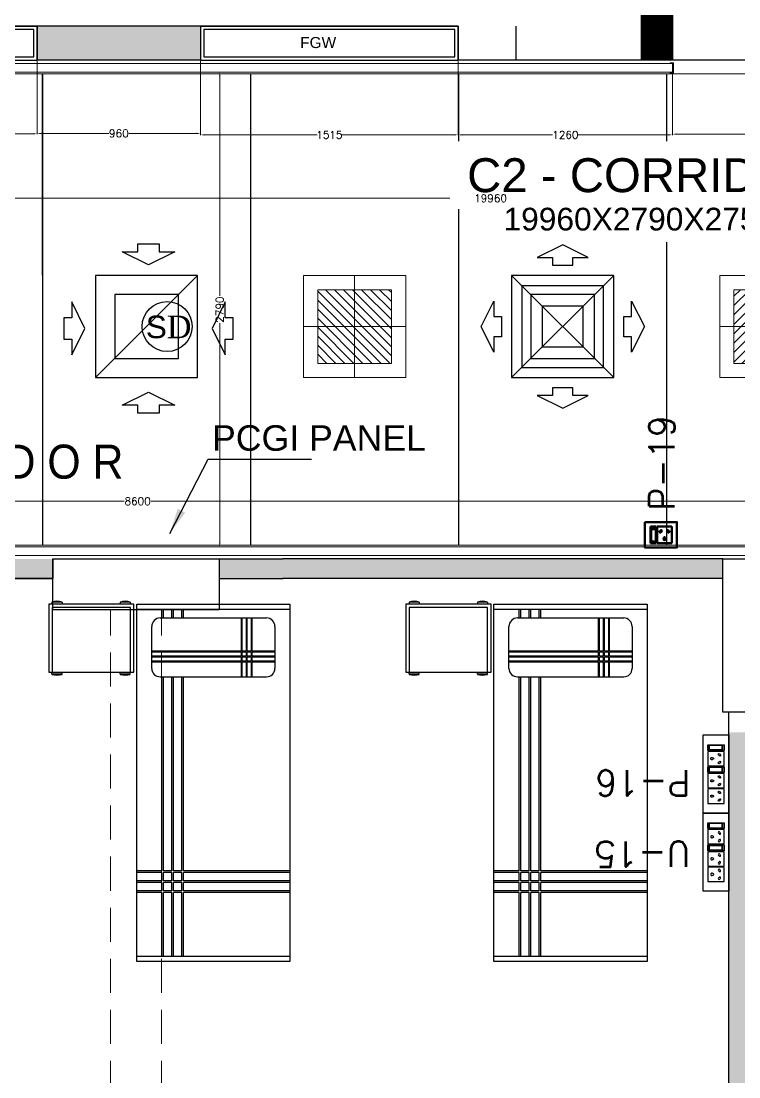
# Model space of a CAD drawing. Extents: x 11369658 to 11598203, y -3946797 to -3787209.
# Drawn here: x 11406253 to 11410472, y -3907370 to -3901166 of the extents above; entities that cross this region are included whole.
import ezdxf

# ---------------------------------------------------------------- set-up
doc = ezdxf.new("R2010")
doc.units = 0
doc.header["$MEASUREMENT"] = 0
doc.header["$PDMODE"] = 35
doc.linetypes.add('CENTER', pattern=[0])
doc.linetypes.add('HIDDEN', pattern=[0.375, 0.25, -0.125])
doc.layers.get('0').update_dxf_attribs({"linetype": 'CONTINUOUS'})
doc.layers.get('Defpoints').update_dxf_attribs({"color": 251, "linetype": 'CONTINUOUS'})
for name, color, linetype, lineweight in [('0 Room description', 210, 'CONTINUOUS', 5), ('0 Room Dimensions', 7, 'CONTINUOUS', 0), ('Ahlada 50mm Wall Panel PCGI', 94, 'CONTINUOUS', 5), ('Ahlada Ceiling Panels', 202, 'CONTINUOUS', 5), ('Dim( Actpl )', 7, 'CONTINUOUS', 5), ('ELE-1 NO 6-16A RAW POWER SOCKET', 1, 'CONTINUOUS', 0), ('ELE-36W EMERGENCY  LED LIGHT', 7, 'CONTINUOUS', 18), ('ELE-36W LED LIGHT', 210, 'CONTINUOUS', 18), ('ELE-POWER SOCKET TEXT', 7, 'CONTINUOUS', 5), ('FA-BELOW SMOKE DERECTOR', 1, 'CONTINUOUS', 25)]:
    doc.layers.add(name, color=color, linetype=linetype, lineweight=lineweight)
for name, color, linetype in [('BEAM', 251, 'CONTINUOUS'), ('dim ref', 251, 'CONTINUOUS'), ('ELE 36W EMERGENCY LIGHT', 5, 'CONTINUOUS'), ('ELE 36W LED LIGHT', 6, 'CONTINUOUS'), ('ELE-8M 6-16A UPS SOCKET', 223, 'CONTINUOUS'), ('ELE-8M RAW POWER SOCKET', 122, 'CONTINUOUS'), ('HS', 251, 'CONTINUOUS'), ('HVAC', 7, 'CONTINUOUS'), ('MEP_HVAC_RA_DIFFUSER', 6, 'CONTINUOUS'), ('MEP_HVAC_SA_DIFFUSER', 5, 'CONTINUOUS')]:
    doc.layers.add(name, color=color, linetype=linetype)
doc.styles.add('0_RM-NM', font='arial.ttf')
doc.styles.add('PDF Times New Roman', font='times.ttf')
doc.styles.get("Standard").update_dxf_attribs({"font": 'arial.ttf'})
doc.styles.add('sudheer', font='romanc.shx')
doc.dimstyles.new('AEPL1', dxfattribs={"dimtxt": 45, "dimasz": 25, "dimexe": 1.25, "dimexo": 5, "dimtad": 0, "dimdec": 0, "dimtxsty": 'sudheer', "dimcen": 2.5, "dimclrd": 250, "dimclre": 250, "dimclrt": 7, "dimadec": 0, "dimazin": 0, "dimtfac": 1, "dimtdec": 0, "dimtmove": 0, "dimatfit": 3, "dimfxl": 1, "dimlwd": 0, "dimlwe": 0, "dimarcsym": 0})
doc.dimstyles.new('Scale 50', dxfattribs={"dimscale": 0, "dimtxt": 150, "dimasz": 150, "dimexe": 0, "dimexo": 0.1, "dimgap": 0, "dimtad": 0, "dimtoh": 1, "dimdec": 0, "dimzin": 0, "dimdsep": 46, "dimtxsty": '0_RM-NM', "dimcen": 0, "dimdle": 100, "dimclrd": 204, "dimclre": 212, "dimclrt": 224, "dimadec": 0, "dimazin": 0, "dimtfac": 1, "dimtdec": 0, "dimtofl": 0, "dimtmove": 1, "dimatfit": 3, "dimfxl": 1, "dimtolj": 1, "dimtzin": 0, "dimlwe": -1, "dimarcsym": 0})

# ---------------------------------------------------------------- blocks, each defined once
blk = doc.blocks.new('*D56')
at = {"layer": 'Defpoints', "color": 0, "ltscale": 500, "transparency": 16777216}
for p in [(11406347.1, -3901396.4), (11407307.5, -3901396.4), (11407307.5, -3901826.5)]:
    blk.add_point(p, dxfattribs=at)
at = {"layer": 'Dim( Actpl )', "color": 250, "lineweight": 0, "ltscale": 500, "transparency": 16777216}
for p, q in [((11406347.1, -3901401.4), (11406347.1, -3901827.7)), ((11407307.5, -3901401.4), (11407307.5, -3901827.7)), ((11406372.1, -3901826.5), (11406768.8, -3901826.5)), ((11407282.5, -3901826.5), (11406885.7, -3901826.5))]:
    blk.add_line(p, q, dxfattribs=at)
at = {"layer": 'Dim( Actpl )', "color": 250, "ltscale": 500, "transparency": 16777216}
for points in [[(11406372.1, -3901822.3), (11406372.1, -3901830.7), (11406347.1, -3901826.5)], [(11407282.5, -3901830.7), (11407282.5, -3901822.3), (11407307.5, -3901826.5)]]:
    blk.add_solid(points, dxfattribs=at)
at = {"layer": 'Dim( Actpl )', "color": 7, "ltscale": 500, "transparency": 16777216, "insert": (11406827.3, -3901826.5), "char_height": 45, "attachment_point": 5, "style": 'sudheer'}
blk.add_mtext('960', dxfattribs=at)
blk = doc.blocks.new('*D59')
at = {"layer": 'Defpoints', "color": 0, "ltscale": 500, "transparency": 16777216}
for p in [(11404832.5, -3901396.4), (11406347.1, -3901396.4), (11406347.1, -3901828.6)]:
    blk.add_point(p, dxfattribs=at)
at = {"layer": 'Dim( Actpl )', "color": 250, "lineweight": 0, "ltscale": 500, "transparency": 16777216}
for p, q in [((11404832.5, -3901401.4), (11404832.5, -3901829.8)), ((11406347.1, -3901401.4), (11406347.1, -3901829.8)), ((11404857.5, -3901828.6), (11405518.4, -3901828.6)), ((11406322.1, -3901828.6), (11405661.1, -3901828.6))]:
    blk.add_line(p, q, dxfattribs=at)
at = {"layer": 'Dim( Actpl )', "color": 250, "ltscale": 500, "transparency": 16777216}
for points in [[(11404857.5, -3901824.4), (11404857.5, -3901832.7), (11404832.5, -3901828.6)], [(11406322.1, -3901832.7), (11406322.1, -3901824.4), (11406347.1, -3901828.6)]]:
    blk.add_solid(points, dxfattribs=at)
at = {"layer": 'Dim( Actpl )', "color": 7, "ltscale": 500, "transparency": 16777216, "insert": (11405589.8, -3901828.6), "char_height": 45, "attachment_point": 5, "style": 'sudheer'}
blk.add_mtext('1515', dxfattribs=at)
blk = doc.blocks.new('*D60')
at = {"layer": 'Defpoints', "color": 0, "ltscale": 500, "transparency": 16777216}
for p in [(11407307.5, -3901396.4), (11408822, -3901396.4), (11408822, -3901834.7)]:
    blk.add_point(p, dxfattribs=at)
at = {"layer": 'Dim( Actpl )', "color": 250, "lineweight": 0, "ltscale": 500, "transparency": 16777216}
for p, q in [((11407307.5, -3901401.4), (11407307.5, -3901836)), ((11408822, -3901401.4), (11408822, -3901836)), ((11407332.5, -3901834.7), (11407993.4, -3901834.7)), ((11408797, -3901834.7), (11408136.1, -3901834.7))]:
    blk.add_line(p, q, dxfattribs=at)
at = {"layer": 'Dim( Actpl )', "color": 250, "ltscale": 500, "transparency": 16777216}
for points in [[(11407332.5, -3901830.6), (11407332.5, -3901838.9), (11407307.5, -3901834.7)], [(11408797, -3901838.9), (11408797, -3901830.6), (11408822, -3901834.7)]]:
    blk.add_solid(points, dxfattribs=at)
at = {"layer": 'Dim( Actpl )', "color": 7, "ltscale": 500, "transparency": 16777216, "insert": (11408064.8, -3901834.7), "char_height": 45, "attachment_point": 5, "style": 'sudheer'}
blk.add_mtext('1515', dxfattribs=at)
blk = doc.blocks.new('*D61')
at = {"layer": 'Defpoints', "color": 0, "ltscale": 500, "transparency": 16777216}
for p in [(11408822, -3901396.4), (11410082.5, -3901466.4), (11408822, -3901834.7)]:
    blk.add_point(p, dxfattribs=at)
at = {"layer": 'Dim( Actpl )', "color": 250, "lineweight": 0, "ltscale": 500, "transparency": 16777216}
for p, q in [((11408822, -3901401.4), (11408822, -3901836)), ((11410082.5, -3901471.4), (11410082.5, -3901836)), ((11408847, -3901834.7), (11409376.6, -3901834.7)), ((11410057.5, -3901834.7), (11409527.9, -3901834.7))]:
    blk.add_line(p, q, dxfattribs=at)
at = {"layer": 'Dim( Actpl )', "color": 250, "ltscale": 500, "transparency": 16777216}
for points in [[(11408847, -3901830.6), (11408847, -3901838.9), (11408822, -3901834.7)], [(11410057.5, -3901838.9), (11410057.5, -3901830.6), (11410082.5, -3901834.7)]]:
    blk.add_solid(points, dxfattribs=at)
at = {"layer": 'Dim( Actpl )', "color": 7, "ltscale": 500, "transparency": 16777216, "insert": (11409452.3, -3901834.7), "char_height": 45, "attachment_point": 5, "style": 'sudheer'}
blk.add_mtext('1260', dxfattribs=at)
blk = doc.blocks.new('*D62')
at = {"layer": 'Defpoints', "color": 0, "ltscale": 500, "transparency": 16777216}
for p in [(11411562.5, -3901096.4), (11410082.5, -3901466.4), (11411562.5, -3901830.5)]:
    blk.add_point(p, dxfattribs=at)
at = {"layer": 'Dim( Actpl )', "color": 250, "lineweight": 0, "ltscale": 500, "transparency": 16777216}
for p, q in [((11411562.5, -3901101.4), (11411562.5, -3901831.7)), ((11410082.5, -3901471.4), (11410082.5, -3901831.7)), ((11410107.5, -3901830.5), (11410746.8, -3901830.5)), ((11411537.5, -3901830.5), (11410898.1, -3901830.5))]:
    blk.add_line(p, q, dxfattribs=at)
at = {"layer": 'Dim( Actpl )', "color": 250, "ltscale": 500, "transparency": 16777216}
for points in [[(11410107.5, -3901826.3), (11410107.5, -3901834.6), (11410082.5, -3901830.5)], [(11411537.5, -3901834.6), (11411537.5, -3901826.3), (11411562.5, -3901830.5)]]:
    blk.add_solid(points, dxfattribs=at)
at = {"layer": 'Dim( Actpl )', "color": 7, "ltscale": 500, "transparency": 16777216, "insert": (11410822.5, -3901830.5), "char_height": 45, "attachment_point": 5, "style": 'sudheer'}
blk.add_mtext('1480', dxfattribs=at)
blk = doc.blocks.new('*D74')
at = {"layer": 'Defpoints', "color": 0, "ltscale": 500, "transparency": 16777216}
for p in [(11402637.4, -3903987.6), (11402637.4, -3904326.4), (11411237.9, -3904326.4)]:
    blk.add_point(p, dxfattribs=at)
at = {"layer": 'Dim( Actpl )', "color": 250, "lineweight": 0, "ltscale": 500, "transparency": 16777216}
for p, q in [((11402637.4, -3904321.4), (11402637.4, -3903986.3)), ((11402662.4, -3903987.6), (11406857.7, -3903987.6)), ((11411212.9, -3903987.6), (11407017.6, -3903987.6)), ((11411237.9, -3904321.4), (11411237.9, -3903986.3))]:
    blk.add_line(p, q, dxfattribs=at)
at = {"layer": 'Dim( Actpl )', "color": 250, "ltscale": 500, "transparency": 16777216}
for points in [[(11402662.4, -3903983.4), (11402662.4, -3903991.7), (11402637.4, -3903987.6)], [(11411212.9, -3903991.7), (11411212.9, -3903983.4), (11411237.9, -3903987.6)]]:
    blk.add_solid(points, dxfattribs=at)
at = {"layer": 'Dim( Actpl )', "color": 7, "ltscale": 500, "transparency": 16777216, "insert": (11406937.7, -3903987.6), "char_height": 45, "attachment_point": 5, "style": 'sudheer'}
blk.add_mtext('8600', dxfattribs=at)
blk = doc.blocks.new('R1A')
at = {"layer": 'HVAC', "color": 4, "linetype": 'ByBlock', "lineweight": -2}
blk.add_lwpolyline([(-450, 0), (1065, 0), (1065, 200), (-450, 200)], close=True, dxfattribs=at)
at = {"layer": 'HVAC', "color": 6, "linetype": 'ByBlock', "lineweight": -2}
blk.add_lwpolyline([(-430, 20), (1045, 20), (1045, 180), (-430, 180)], close=True, dxfattribs=at)
blk.add_text('FGW', height=65, dxfattribs=at).set_placement((135.7, 71.7))
blk = doc.blocks.new('*D97')
at = {"layer": 'Defpoints', "color": 0, "ltscale": 500, "transparency": 16777216}
for p in [(11418992.3, -3901569.5), (11399032.4, -3901736.4), (11418992.3, -3902207.1)]:
    blk.add_point(p, dxfattribs=at)
at = {"layer": 'Dim( Actpl )', "color": 250, "lineweight": 0, "ltscale": 500, "transparency": 16777216}
for p, q in [((11418992.3, -3901574.5), (11418992.3, -3902208.3)), ((11399032.4, -3901741.4), (11399032.4, -3902208.3)), ((11399057.4, -3902207.1), (11408915.3, -3902207.1)), ((11418967.3, -3902207.1), (11409109.4, -3902207.1))]:
    blk.add_line(p, q, dxfattribs=at)
at = {"layer": 'Dim( Actpl )', "color": 250, "ltscale": 500, "transparency": 16777216}
for points in [[(11399057.4, -3902202.9), (11399057.4, -3902211.2), (11399032.4, -3902207.1)], [(11418967.3, -3902211.2), (11418967.3, -3902202.9), (11418992.3, -3902207.1)]]:
    blk.add_solid(points, dxfattribs=at)
at = {"layer": 'Dim( Actpl )', "color": 7, "ltscale": 500, "transparency": 16777216, "insert": (11409012.4, -3902207.1), "char_height": 45, "attachment_point": 5, "style": 'sudheer'}
blk.add_mtext('19960', dxfattribs=at)
blk = doc.blocks.new('*D98')
at = {"layer": 'Defpoints', "color": 0, "ltscale": 500, "transparency": 16777216}
for p in [(11406908, -3901466.4), (11406908, -3904256.4), (11407420.5, -3904256.4)]:
    blk.add_point(p, dxfattribs=at)
at = {"layer": 'Dim( Actpl )', "color": 250, "lineweight": 0, "ltscale": 500, "transparency": 16777216}
for p, q in [((11406913, -3901466.4), (11407421.7, -3901466.4)), ((11407420.5, -3901491.4), (11407420.5, -3902781.5)), ((11407420.5, -3904231.4), (11407420.5, -3902941.3)), ((11406913, -3904256.4), (11407421.7, -3904256.4))]:
    blk.add_line(p, q, dxfattribs=at)
at = {"layer": 'Dim( Actpl )', "color": 250, "ltscale": 500, "transparency": 16777216}
for points in [[(11407424.6, -3901491.4), (11407416.3, -3901491.4), (11407420.5, -3901466.4)], [(11407416.3, -3904231.4), (11407424.6, -3904231.4), (11407420.5, -3904256.4)]]:
    blk.add_solid(points, dxfattribs=at)
at = {"layer": 'Dim( Actpl )', "color": 7, "ltscale": 500, "transparency": 16777216, "insert": (11407420.5, -3902861.4), "char_height": 45, "attachment_point": 5, "rotation": 90, "style": 'sudheer'}
blk.add_mtext('2790', dxfattribs=at)
blk = doc.blocks.new('6-16A RAW POWER SOCKET 3M')
at = {"layer": 'ELE-1 NO 6-16A RAW POWER SOCKET', "lineweight": 50}
for p, q in [((0, 57.9), (72.3, 57.9)), ((0, 57.9), (72.3, 57.9)), ((0, 32.7), (0, 57.9)), ((0, 57.9), (0, 32.7)), ((7.9, 55.8), (64.4, 55.8)), ((7.9, 34.8), (7.9, 55.8)), ((61.9, 55.8), (61.9, 34.8)), ((64.4, 55.8), (64.4, 34.8)), ((72.3, 57.9), (72.3, 32.7)), ((72.3, 32.7), (0, 32.7)), ((0, 28.5), (0, -34.8)), ((72.3, 28.5), (0, 28.5)), ((64.4, 34.8), (7.9, 34.8)), ((72.3, -34.8), (72.3, 28.5)), ((0, -34.8), (72.3, -34.8))]:
    blk.add_line(p, q, dxfattribs=at)
blk.add_lwpolyline([(92, 82.1), (92, -57.5), (-19.7, -57.5), (-19.7, 82.1)], close=True, dxfattribs=at)
for centre, radius, start, end in [((18.3, -3.1), 4.93, 37.1584, 322.8416), ((23.3, -3.1), 3.14, 251.4031, 108.5969), ((50.3, 14.9), 4.24, 357.49, 264.7311), ((53.2, 11.6), 3.43, 194.9049, 67.3162), ((50.3, -21.2), 4.24, 95.2689, 2.51), ((53.2, -17.8), 3.43, 292.6838, 165.0951)]:
    blk.add_arc(centre, radius, start, end, dxfattribs=at)
blk = doc.blocks.new('8M UPS SOCKET')
at = {"layer": 'ELE-8M 6-16A UPS SOCKET', "color": 223, "ltscale": 300}
for p, q in [((-268.1, 82.3), (-268.1, 17.7)), ((-211.4, 82.3), (-268.1, 82.3)), ((-211.4, 17.7), (-211.4, 82.3)), ((-207.7, 82.3), (-207.7, 17.7)), ((-151, 82.3), (-207.7, 82.3)), ((-151, 17.7), (-151, 82.3)), ((-147.2, 17.7), (-147.2, 82.3)), ((-147.2, 82.3), (-124.7, 82.3)), ((-124.7, 82.3), (-147.2, 82.3)), ((-145.4, 24.7), (-145.4, 75.3)), ((-145.4, 75.3), (-126.6, 75.3)), ((-126.6, 75.3), (-126.6, 24.7)), ((-124.7, 82.3), (-124.7, 17.7)), ((-124.7, 82.3), (-124.7, 17.7)), ((-64.3, 82.3), (-120.9, 82.3)), ((-120.9, 82.3), (-120.9, 17.7)), ((-64.3, 17.7), (-64.3, 82.3)), ((-60.5, 17.7), (-60.5, 82.3)), ((-60.5, 82.3), (-38, 82.3)), ((-38, 82.3), (-60.5, 82.3)), ((-58.6, 24.7), (-58.6, 75.3)), ((-58.6, 75.3), (-39.9, 75.3)), ((-39.9, 75.3), (-39.9, 24.7)), ((-38, 82.3), (-38, 17.7)), ((-38, 82.3), (-38, 17.7)), ((-268.1, 17.7), (-211.4, 17.7)), ((-207.7, 17.7), (-151, 17.7)), ((-124.7, 17.7), (-147.2, 17.7)), ((-126.6, 26.9), (-145.4, 26.9)), ((-126.6, 24.7), (-145.4, 24.7)), ((-120.9, 17.7), (-64.3, 17.7)), ((-38, 17.7), (-60.5, 17.7)), ((-39.9, 26.9), (-58.6, 26.9)), ((-39.9, 24.7), (-58.6, 24.7))]:
    blk.add_line(p, q, dxfattribs=at)
blk.add_lwpolyline([(0, 0), (-306.1, 0), (-306.1, 100), (0, 100)], close=True, dxfattribs=at)
for centre, radius, start, end in [((-239.8, 66), 4.41, 307.1584, 232.8416), ((-239.8, 61.6), 2.81, 161.4031, 18.5969), ((-179.3, 66), 4.41, 307.1584, 232.8416), ((-179.3, 61.6), 2.81, 161.4031, 18.5969), ((-92.6, 66), 4.41, 307.1584, 232.8416), ((-92.6, 61.6), 2.81, 161.4031, 18.5969), ((-255.9, 37.4), 3.8, 5.2689, 272.51), ((-252.9, 34.8), 3.07, 202.6838, 75.0951), ((-226.6, 34.8), 3.07, 104.9049, 337.3162), ((-223.6, 37.4), 3.8, 267.49, 174.7311), ((-195.5, 37.4), 3.8, 5.2689, 272.51), ((-192.5, 34.8), 3.07, 202.6838, 75.0951), ((-166.2, 34.8), 3.07, 104.9049, 337.3162), ((-163.2, 37.4), 3.8, 267.49, 174.7311), ((-108.8, 37.4), 3.8, 5.2689, 272.51), ((-105.8, 34.8), 3.07, 202.6838, 75.0951), ((-79.5, 34.8), 3.07, 104.9049, 337.3162), ((-76.5, 37.4), 3.8, 267.49, 174.7311)]:
    blk.add_arc(centre, radius, start, end, dxfattribs=at)
blk = doc.blocks.new('8m raw')
at = {"layer": 'ELE-8M 6-16A UPS SOCKET', "color": 123, "ltscale": 300}
for p, q in [((57.4, 123.5), (142.4, 123.5)), ((57.4, 26.5), (57.4, 123.5)), ((142.4, 123.5), (142.4, 26.5)), ((148.1, 123.5), (233.1, 123.5)), ((148.1, 26.5), (148.1, 123.5)), ((233.1, 123.5), (233.1, 26.5)), ((272.5, 123.5), (238.7, 123.5)), ((238.7, 123.5), (238.7, 26.5)), ((269.7, 112.9), (241.5, 112.9)), ((241.5, 112.9), (241.5, 37)), ((269.7, 109.6), (241.5, 109.6)), ((269.7, 37), (269.7, 112.9)), ((272.5, 26.5), (272.5, 123.5)), ((272.5, 26.5), (272.5, 123.5)), ((278.2, 26.5), (278.2, 123.5)), ((278.2, 123.5), (363.2, 123.5)), ((363.2, 123.5), (363.2, 26.5)), ((402.6, 123.5), (368.8, 123.5)), ((368.8, 123.5), (368.8, 26.5)), ((399.8, 112.9), (371.6, 112.9)), ((371.6, 112.9), (371.6, 37)), ((399.8, 109.6), (371.6, 109.6)), ((399.8, 37), (399.8, 112.9)), ((402.6, 26.5), (402.6, 123.5)), ((402.6, 26.5), (402.6, 123.5)), ((142.4, 26.5), (57.4, 26.5)), ((233.1, 26.5), (148.1, 26.5)), ((272.5, 26.5), (238.7, 26.5)), ((238.7, 26.5), (272.5, 26.5)), ((241.5, 37), (269.7, 37)), ((363.2, 26.5), (278.2, 26.5)), ((402.6, 26.5), (368.8, 26.5)), ((368.8, 26.5), (402.6, 26.5)), ((371.6, 37), (399.8, 37))]:
    blk.add_line(p, q, dxfattribs=at)
blk.add_lwpolyline([(459.6, 150), (0.4, 150), (0.4, 0), (459.6, 0)], close=True, dxfattribs=at)
for centre, radius, start, end in [((75.7, 93.9), 5.7, 87.48997, 354.73109), ((80.2, 97.9), 4.6, 284.90486, 157.31619), ((119.6, 97.9), 4.6, 22.68381, 255.09514), ((124.1, 93.9), 5.7, 185.26891, 92.51003), ((166.3, 93.9), 5.7, 87.48997, 354.73109), ((170.8, 97.9), 4.6, 284.90486, 157.31619), ((210.3, 97.9), 4.6, 22.68381, 255.09514), ((214.8, 93.9), 5.7, 185.26891, 92.51003), ((296.4, 93.9), 5.7, 87.48997, 354.73109), ((300.9, 97.9), 4.6, 284.90486, 157.31619), ((340.4, 97.9), 4.6, 22.68381, 255.09514), ((344.9, 93.9), 5.7, 185.26891, 92.51003), ((99.9, 51), 6.62, 127.15837, 52.84163), ((99.9, 57.7), 4.22, 341.40312, 198.59688), ((190.6, 51), 6.62, 127.15837, 52.84163), ((190.6, 57.7), 4.22, 341.40312, 198.59688), ((320.7, 51), 6.62, 127.15837, 52.84163), ((320.7, 57.7), 4.22, 341.40312, 198.59688)]:
    blk.add_arc(centre, radius, start, end, dxfattribs=at)
blk = doc.blocks.new('SMOKE DETECTOR')
at = {"layer": 'FA-BELOW SMOKE DERECTOR', "color": 7}
blk.add_circle((931029, -118294), 350, dxfattribs=at)
at = {"layer": 'FA-BELOW SMOKE DERECTOR', "insert": (930730, -118461), "char_height": 316.24, "attachment_point": 7, "style": 'PDF Times New Roman'}
blk.add_mtext('{\\fArial|b0|i0|c0|p34;S}D', dxfattribs=at)
blk = doc.blocks.new('light300x600')
at = {"layer": 'ELE-36W LED LIGHT', "lineweight": 0}
for p, q in [((918214.7, -78407.4), (918214.7, -79007.4)), ((918814.7, -78407.4), (918214.7, -78407.4)), ((918514.7, -78407.4), (918514.7, -79007.4)), ((918814.7, -79007.4), (918814.7, -78407.4)), ((918298.3, -78491.3), (918298.6, -78491)), ((918298.3, -78544.3), (918351.6, -78491)), ((918298.3, -78597.3), (918404.7, -78491)), ((918298.3, -78650.4), (918457.7, -78491)), ((918298.3, -78703.4), (918510.7, -78491)), ((918298.3, -78756.4), (918563.8, -78491)), ((918298.3, -78809.5), (918616.8, -78491)), ((918298.3, -78862.5), (918669.8, -78491)), ((918298.3, -78915.5), (918722.9, -78491)), ((918298.3, -78491), (918298.3, -78923.7)), ((918731.1, -78491), (918298.3, -78491)), ((918343.2, -78923.7), (918731.1, -78535.8)), ((918731.1, -78923.7), (918731.1, -78491)), ((918396.2, -78923.7), (918731.1, -78588.8)), ((918449.2, -78923.7), (918731.1, -78641.9)), ((918214.7, -78707.4), (918814.7, -78707.4)), ((918502.3, -78923.7), (918731.1, -78694.9)), ((918555.3, -78923.7), (918731.1, -78747.9)), ((918608.3, -78923.7), (918731.1, -78801)), ((918661.3, -78923.7), (918731.1, -78854)), ((918714.4, -78923.7), (918731.1, -78907)), ((918298.3, -78923.7), (918731.1, -78923.7)), ((918214.7, -79007.4), (918814.7, -79007.4))]:
    blk.add_line(p, q, dxfattribs=at)
blk = doc.blocks.new('ELE.EMERGENCY 40W LED LIGHT')
at = {"layer": 'ELE-36W EMERGENCY  LED LIGHT'}
h = blk.add_hatch(dxfattribs=at)
h.set_pattern_fill('ANSI31', color=5, scale=300, style=0)
h.paths.add_polyline_path([(-207.7, -207.7), (-207.7, 207.7), (207.7, 207.7), (207.7, -207.7)])
for p, q in [((0, 288), (0, -288)), ((-288, 0), (288, 0))]:
    blk.add_line(p, q, dxfattribs=at)
for points in [[(-288, -288), (-288, 288), (288, 288), (288, -288)], [(-207.7, -207.7), (-207.7, 207.7), (207.7, 207.7), (207.7, -207.7)]]:
    blk.add_lwpolyline(points, close=True, dxfattribs=at)
blk = doc.blocks.new('RA_DIFFUSER_600X600 MM')
at = {"layer": 'MEP_HVAC_RA_DIFFUSER', "color": 6}
for p, q in [((11906563.2, -3793381.3), (11906687.7, -3793381.3)), ((11906563.2, -3793427.9), (11906563.2, -3793381.3)), ((11906687.7, -3793381.3), (11906687.7, -3793427.9)), ((11906469.9, -3793427.9), (11906563.2, -3793427.9)), ((11906625.5, -3793505.8), (11906469.9, -3793427.9)), ((11906781.1, -3793427.9), (11906625.5, -3793505.8)), ((11906687.7, -3793427.9), (11906781.1, -3793427.9)), ((11906314.2, -3794168), (11906914.2, -3793568)), ((11906314.2, -3793568), (11906314.2, -3794168)), ((11906914.2, -3793568), (11906314.2, -3793568)), ((11906914.2, -3794168), (11906914.2, -3793568)), ((11906174.2, -3793723.6), (11906174.2, -3793817)), ((11906252, -3793879.3), (11906174.2, -3793723.6)), ((11907076.8, -3793723.6), (11906999, -3793879.3)), ((11907076.8, -3793817), (11907076.8, -3793723.6)), ((11906127.5, -3793817), (11906127.5, -3793941.5)), ((11906174.2, -3793817), (11906127.5, -3793817)), ((11907123.5, -3793817), (11907076.8, -3793817)), ((11907123.5, -3793941.5), (11907123.5, -3793817)), ((11906174.2, -3794034.9), (11906252, -3793879.3)), ((11906999, -3793879.3), (11907076.8, -3794034.9)), ((11906127.5, -3793941.5), (11906174.2, -3793941.5)), ((11906174.2, -3793941.5), (11906174.2, -3794034.9)), ((11907076.8, -3793941.5), (11907123.5, -3793941.5)), ((11907076.8, -3794034.9), (11907076.8, -3793941.5)), ((11906314.2, -3794168), (11906914.2, -3794168)), ((11906469.9, -3794330.6), (11906625.5, -3794252.8)), ((11906625.5, -3794252.8), (11906781.1, -3794330.6)), ((11906563.2, -3794330.6), (11906469.9, -3794330.6)), ((11906563.2, -3794377.3), (11906563.2, -3794330.6)), ((11906687.7, -3794330.6), (11906687.7, -3794377.3)), ((11906781.1, -3794330.6), (11906687.7, -3794330.6)), ((11906687.7, -3794377.3), (11906563.2, -3794377.3))]:
    blk.add_line(p, q, dxfattribs=at)
blk.add_lwpolyline([(11906426.7, -3794055.5), (11906801.7, -3794055.5), (11906801.7, -3793680.5), (11906426.7, -3793680.5)], close=True, dxfattribs=at)
blk = doc.blocks.new('SA_DIFFUSER_600X600 MM')
at = {"layer": 'MEP_HVAC_SA_DIFFUSER', "color": 8}
for p, q in [((11908714.2, -3793568), (11908114.2, -3794168)), ((11908714.2, -3794168), (11908114.2, -3793568))]:
    blk.add_line(p, q, dxfattribs=at)
at = {"layer": 'MEP_HVAC_SA_DIFFUSER', "color": 152}
for points in [[(11908354.2, -3793508), (11908354.2, -3793463), (11908264.2, -3793463), (11908414.2, -3793388), (11908564.2, -3793463), (11908474.2, -3793463), (11908474.2, -3793508)], [(11908054.2, -3793808), (11908009.2, -3793808), (11908009.2, -3793718), (11907934.2, -3793868), (11908009.2, -3794018), (11908009.2, -3793928), (11908054.2, -3793928)], [(11908774.2, -3793928), (11908819.2, -3793928), (11908819.2, -3794018), (11908894.2, -3793868), (11908819.2, -3793718), (11908819.2, -3793808), (11908774.2, -3793808)], [(11908474.2, -3794228), (11908474.2, -3794273), (11908564.2, -3794273), (11908414.2, -3794348), (11908264.2, -3794273), (11908354.2, -3794273), (11908354.2, -3794228)]]:
    blk.add_lwpolyline(points, close=True, dxfattribs=at)
at = {"layer": 'MEP_HVAC_SA_DIFFUSER', "color": 5}
for points in [[(11908714.2, -3793568), (11908714.2, -3794168), (11908114.2, -3794168), (11908114.2, -3793568)], [(11908601.7, -3793680.5), (11908601.7, -3794055.5), (11908226.7, -3794055.5), (11908226.7, -3793680.5)]]:
    blk.add_lwpolyline(points, close=True, dxfattribs=at)
at = {"layer": 'MEP_HVAC_SA_DIFFUSER', "color": 8}
for points in [[(11908654.2, -3793628), (11908654.2, -3794108), (11908174.2, -3794108), (11908174.2, -3793628)], [(11908534.2, -3793748), (11908534.2, -3793988), (11908294.2, -3793988), (11908294.2, -3793748)]]:
    blk.add_lwpolyline(points, close=True, dxfattribs=at)

msp = doc.modelspace()

# ---------------------------------------------------------------- hatches: boundary and pattern name
at = {"ltscale": 500}
for points in [[(11407307.5, -3901196.4), (11406347.1, -3901196.4), (11406347.1, -3901396.4), (11407307.5, -3901396.4)], [(11410527.5, -3905346.3), (11410412.5, -3905346.3), (11410412.5, -3910476.3), (11410527.5, -3910476.3)]]:
    msp.add_hatch(color=8, dxfattribs=at).paths.add_polyline_path(points)
at = {"layer": 'HS', "lineweight": -3, "ltscale": 500}
h = msp.add_hatch(dxfattribs=at)
h.set_pattern_fill('ANSI31', color=8, scale=10)
h.set_pattern_definition([(45, (22818965.7995, -7798190.1558), (-0.88388347648, 0.88388347648), [])])
h.paths.add_polyline_path([(11409898.2, -3899636.4), (11409898.2, -3901396.4), (11410082.5, -3901396.4), (11410082.5, -3899636.4)])
h = msp.add_hatch(color=8, dxfattribs=at)
h.dxf.hatch_style = 1
h.paths.add_polyline_path([(11406048.3, -3904326.4), (11403816.6, -3904326.4), (11403816.6, -3904441.4), (11406048.3, -3904441.4)])
h.paths.add_polyline_path([(11406048.3, -3904441.4), (11406048.3, -3904326.4), (11406438.3, -3904326.4), (11406438.3, -3904441.4)])
h = msp.add_hatch(color=8, dxfattribs=at)
h.dxf.hatch_style = 1
h.paths.add_polyline_path([(11410377.5, -3904441.4), (11410377.5, -3904326.4), (11408522, -3904326.4), (11408522, -3904441.4)])
h.paths.add_polyline_path([(11408522, -3904441.4), (11408522, -3904326.4), (11407416.6, -3904326.4), (11407416.6, -3904441.4)])

# ---------------------------------------------------------------- linework, layer by layer
at = {"color": 8, "lineweight": 25, "ltscale": 500}
for p, q in [((11409898.2, -3899636.4), (11409898.2, -3901396.4)), ((11410082.5, -3899636.4), (11410082.5, -3901396.4)), ((11409162.5, -3901396.4), (11408822, -3901396.4)), ((11415232.5, -3901396.4), (11409162.5, -3901396.4)), ((11406438.3, -3904626.4), (11406438.3, -3904326.4)), ((11406438.3, -3904326.4), (11407416.6, -3904326.4)), ((11407416.6, -3904326.4), (11407416.6, -3904626.4)), ((11410377.5, -3904326.4), (11408372, -3904326.4)), ((11410377.5, -3905226.4), (11410377.5, -3904326.4)), ((11410377.5, -3904326.4), (11410677.5, -3904326.4)), ((11406438.3, -3904441.4), (11405298.3, -3904441.4)), ((11407416.6, -3904626.4), (11406438.3, -3904626.4)), ((11410677.5, -3905226.4), (11410377.5, -3905226.4))]:
    msp.add_line(p, q, dxfattribs=at)
at = {"color": 8, "lineweight": 25}
for p, q in [((11404832.5, -3901196.4), (11406347.1, -3901196.4)), ((11406347.1, -3901196.4), (11406347.1, -3901396.4)), ((11407307.5, -3901196.4), (11406347.1, -3901196.4)), ((11407307.5, -3901196.4), (11408822, -3901196.4)), ((11407307.5, -3901196.4), (11407307.5, -3901396.4)), ((11408822, -3901196.4), (11408822, -3901396.4)), ((11409162.5, -3901396.4), (11409162.5, -3901196.4)), ((11404832.5, -3901396.4), (11406347.1, -3901396.4)), ((11407307.5, -3901396.4), (11406347.1, -3901396.4)), ((11407307.5, -3901396.4), (11408822, -3901396.4)), ((11415232.5, -3901396.4), (11409162.5, -3901396.4)), ((11406438.3, -3904326.4), (11406438.3, -3904441.4)), ((11407416.6, -3904326.4), (11407416.6, -3904441.4)), ((11407416.6, -3904326.4), (11407791.6, -3904326.4)), ((11410377.5, -3904326.4), (11407791.6, -3904326.4)), ((11405709.3, -3904441.4), (11406438.3, -3904441.4)), ((11407416.6, -3904441.4), (11407791.6, -3904441.4)), ((11410377.5, -3904441.4), (11407791.6, -3904441.4)), ((11406915.2, -3904592.8), (11406415.2, -3904592.8)), ((11406415.2, -3904592.8), (11406415.2, -3904992.8)), ((11406493.2, -3904580.6), (11406434.1, -3904580.6)), ((11406434.1, -3904580.6), (11406434.1, -3904592.8)), ((11406493.2, -3904580.6), (11406493.2, -3904592.8)), ((11406894.2, -3904580.6), (11406835.1, -3904580.6)), ((11406835.1, -3904580.6), (11406835.1, -3904592.8)), ((11406894.2, -3904580.6), (11406894.2, -3904592.8)), ((11406915.2, -3904992.8), (11406915.2, -3904592.8)), ((11406932.7, -3906692.8), (11406932.7, -3904592.8)), ((11406932.7, -3904592.8), (11407832.7, -3904592.8)), ((11407832.7, -3904592.8), (11407832.7, -3906692.8)), ((11409015.2, -3904592.8), (11408515.2, -3904592.8)), ((11408515.2, -3904592.8), (11408515.2, -3904992.8)), ((11408593.2, -3904580.6), (11408534.1, -3904580.6)), ((11408534.1, -3904580.6), (11408534.1, -3904592.8)), ((11408593.2, -3904580.6), (11408593.2, -3904592.8)), ((11408994.2, -3904580.6), (11408935.1, -3904580.6)), ((11408935.1, -3904580.6), (11408935.1, -3904592.8)), ((11408994.2, -3904580.6), (11408994.2, -3904592.8)), ((11409015.2, -3904992.8), (11409015.2, -3904592.8)), ((11409032.7, -3906692.8), (11409032.7, -3904592.8)), ((11409032.7, -3904592.8), (11409932.7, -3904592.8)), ((11409932.7, -3904592.8), (11409932.7, -3906692.8)), ((11406895.5, -3904612.5), (11406434.9, -3904612.5)), ((11406434.9, -3904612.5), (11406434.9, -3904992.8)), ((11406895.5, -3904992.8), (11406895.5, -3904612.5)), ((11406932.7, -3904622.3), (11407832.7, -3904622.3)), ((11408995.5, -3904612.5), (11408534.9, -3904612.5)), ((11408534.9, -3904612.5), (11408534.9, -3904992.8)), ((11408995.5, -3904992.8), (11408995.5, -3904612.5)), ((11409032.7, -3904622.3), (11409932.7, -3904622.3)), ((11407020.9, -3904970.4), (11407020.9, -3904723)), ((11407070.1, -3904673.8), (11407695.4, -3904673.8)), ((11407744.6, -3904723), (11407744.6, -3904970.4)), ((11409120.9, -3904970.4), (11409120.9, -3904723)), ((11409170.1, -3904673.8), (11409795.4, -3904673.8)), ((11409844.6, -3904723), (11409844.6, -3904970.4)), ((11406415.2, -3904992.8), (11406915.2, -3904992.8)), ((11406434.1, -3905004.9), (11406434.1, -3904992.8)), ((11406493.2, -3905004.9), (11406434.1, -3905004.9)), ((11406493.2, -3905004.9), (11406493.2, -3904992.8)), ((11406835.1, -3905004.9), (11406835.1, -3904992.8)), ((11406894.2, -3905004.9), (11406835.1, -3905004.9)), ((11406894.2, -3905004.9), (11406894.2, -3904992.8)), ((11407070.1, -3905019.7), (11407695.4, -3905019.7)), ((11408515.2, -3904992.8), (11409015.2, -3904992.8)), ((11408534.1, -3905004.9), (11408534.1, -3904992.8)), ((11408593.2, -3905004.9), (11408534.1, -3905004.9)), ((11408593.2, -3905004.9), (11408593.2, -3904992.8)), ((11408935.1, -3905004.9), (11408935.1, -3904992.8)), ((11408994.2, -3905004.9), (11408935.1, -3905004.9)), ((11408994.2, -3905004.9), (11408994.2, -3904992.8)), ((11409170.1, -3905019.7), (11409795.4, -3905019.7)), ((11410412.5, -3910476.3), (11410412.5, -3905226.4)), ((11407832.7, -3906663.2), (11406932.7, -3906663.2)), ((11407832.7, -3906692.8), (11406932.7, -3906692.8)), ((11409932.7, -3906663.2), (11409032.7, -3906663.2)), ((11409932.7, -3906692.8), (11409032.7, -3906692.8))]:
    msp.add_line(p, q, dxfattribs=at)
at = {"color": 8, "lineweight": 25, "ltscale": 0.75}
for p, q in [((11407080.4, -3904673.8), (11407080.4, -3904622.3)), ((11407090.2, -3904673.8), (11407090.2, -3904622.3)), ((11407139.4, -3904673.8), (11407139.4, -3904622.3)), ((11407149.3, -3904673.8), (11407149.3, -3904622.3)), ((11407198.5, -3904673.8), (11407198.5, -3904622.3)), ((11407208.3, -3904673.8), (11407208.3, -3904622.3)), ((11409180.4, -3904673.8), (11409180.4, -3904622.3)), ((11409190.2, -3904673.8), (11409190.2, -3904622.3)), ((11409239.4, -3904673.8), (11409239.4, -3904622.3)), ((11409249.3, -3904673.8), (11409249.3, -3904622.3)), ((11409298.5, -3904673.8), (11409298.5, -3904622.3)), ((11409308.3, -3904673.8), (11409308.3, -3904622.3)), ((11407547.9, -3904868.8), (11407547.9, -3904673.8)), ((11407552.8, -3904868.8), (11407552.8, -3904673.8)), ((11407577.4, -3904868.8), (11407577.4, -3904673.8)), ((11407582.3, -3904868.8), (11407582.3, -3904673.8)), ((11407606.9, -3904868.8), (11407606.9, -3904673.8)), ((11407611.8, -3904868.8), (11407611.8, -3904673.8)), ((11409647.9, -3904868.8), (11409647.9, -3904673.8)), ((11409652.8, -3904868.8), (11409652.8, -3904673.8)), ((11409677.4, -3904868.8), (11409677.4, -3904673.8)), ((11409682.3, -3904868.8), (11409682.3, -3904673.8)), ((11409706.9, -3904868.8), (11409706.9, -3904673.8)), ((11409711.9, -3904868.8), (11409711.9, -3904673.8)), ((11407547.9, -3904868.8), (11407020.9, -3904868.8)), ((11407547.9, -3904873.7), (11407020.9, -3904873.7)), ((11407547.9, -3904898.3), (11407020.9, -3904898.3)), ((11407547.9, -3904903.2), (11407020.9, -3904903.2)), ((11407547.9, -3904898.3), (11407547.9, -3904873.7)), ((11407547.9, -3904927.9), (11407547.9, -3904903.2)), ((11407577.4, -3904868.8), (11407552.8, -3904868.8)), ((11407552.8, -3904898.3), (11407552.8, -3904873.7)), ((11407577.4, -3904873.7), (11407552.8, -3904873.7)), ((11407577.4, -3904898.3), (11407552.8, -3904898.3)), ((11407577.4, -3904903.2), (11407552.8, -3904903.2)), ((11407552.8, -3904927.9), (11407552.8, -3904903.2)), ((11407577.4, -3904898.3), (11407577.4, -3904873.7)), ((11407577.4, -3904927.9), (11407577.4, -3904903.2)), ((11407606.9, -3904868.8), (11407582.3, -3904868.8)), ((11407582.3, -3904898.3), (11407582.3, -3904873.7)), ((11407606.9, -3904873.7), (11407582.3, -3904873.7)), ((11407606.9, -3904898.3), (11407582.3, -3904898.3)), ((11407606.9, -3904903.2), (11407582.3, -3904903.2)), ((11407582.3, -3904927.9), (11407582.3, -3904903.2)), ((11407606.9, -3904898.3), (11407606.9, -3904873.7)), ((11407606.9, -3904927.9), (11407606.9, -3904903.2)), ((11407744.6, -3904868.8), (11407611.8, -3904868.8)), ((11407611.8, -3904898.3), (11407611.8, -3904873.7)), ((11407744.6, -3904873.7), (11407611.8, -3904873.7)), ((11407744.6, -3904898.3), (11407611.8, -3904898.3)), ((11407611.8, -3904927.9), (11407611.8, -3904903.2)), ((11407744.6, -3904903.2), (11407611.8, -3904903.2)), ((11409647.9, -3904868.8), (11409120.9, -3904868.8)), ((11409647.9, -3904873.7), (11409120.9, -3904873.7)), ((11409647.9, -3904898.3), (11409120.9, -3904898.3)), ((11409647.9, -3904903.2), (11409120.9, -3904903.2)), ((11409647.9, -3904898.3), (11409647.9, -3904873.7)), ((11409647.9, -3904927.9), (11409647.9, -3904903.2)), ((11409677.4, -3904868.8), (11409652.8, -3904868.8)), ((11409652.8, -3904898.3), (11409652.8, -3904873.7)), ((11409677.4, -3904873.7), (11409652.8, -3904873.7)), ((11409677.4, -3904898.3), (11409652.8, -3904898.3)), ((11409677.4, -3904903.2), (11409652.8, -3904903.2)), ((11409652.8, -3904927.9), (11409652.8, -3904903.2)), ((11409677.4, -3904898.3), (11409677.4, -3904873.7)), ((11409677.4, -3904927.9), (11409677.4, -3904903.2)), ((11409706.9, -3904868.8), (11409682.3, -3904868.8)), ((11409682.3, -3904898.3), (11409682.3, -3904873.7)), ((11409706.9, -3904873.7), (11409682.3, -3904873.7)), ((11409706.9, -3904898.3), (11409682.3, -3904898.3)), ((11409706.9, -3904903.2), (11409682.3, -3904903.2)), ((11409682.3, -3904927.9), (11409682.3, -3904903.2)), ((11409706.9, -3904898.3), (11409706.9, -3904873.7)), ((11409706.9, -3904927.9), (11409706.9, -3904903.2)), ((11409844.6, -3904868.8), (11409711.9, -3904868.8)), ((11409711.9, -3904898.3), (11409711.9, -3904873.7)), ((11409844.6, -3904873.7), (11409711.9, -3904873.7)), ((11409844.6, -3904898.3), (11409711.9, -3904898.3)), ((11409711.9, -3904927.9), (11409711.9, -3904903.2)), ((11409844.6, -3904903.2), (11409711.9, -3904903.2)), ((11407547.9, -3904927.9), (11407020.9, -3904927.9)), ((11407547.9, -3904932.8), (11407020.9, -3904932.8)), ((11407547.9, -3905019.7), (11407547.9, -3904932.8)), ((11407577.4, -3904927.9), (11407552.8, -3904927.9)), ((11407577.4, -3904932.8), (11407552.8, -3904932.8)), ((11407552.8, -3905019.7), (11407552.8, -3904932.8)), ((11407577.4, -3905019.7), (11407577.4, -3904932.8)), ((11407606.9, -3904927.9), (11407582.3, -3904927.9)), ((11407606.9, -3904932.8), (11407582.3, -3904932.8)), ((11407582.3, -3905019.7), (11407582.3, -3904932.8)), ((11407606.9, -3905019.7), (11407606.9, -3904932.8)), ((11407744.6, -3904927.9), (11407611.8, -3904927.9)), ((11407744.6, -3904932.8), (11407611.8, -3904932.8)), ((11407611.8, -3905019.7), (11407611.8, -3904932.8)), ((11409647.9, -3904927.9), (11409120.9, -3904927.9)), ((11409647.9, -3904932.8), (11409120.9, -3904932.8)), ((11409647.9, -3905019.7), (11409647.9, -3904932.8)), ((11409677.4, -3904927.9), (11409652.8, -3904927.9)), ((11409677.4, -3904932.8), (11409652.8, -3904932.8)), ((11409652.8, -3905019.7), (11409652.8, -3904932.8)), ((11409677.4, -3905019.7), (11409677.4, -3904932.8)), ((11409706.9, -3904927.9), (11409682.3, -3904927.9)), ((11409706.9, -3904932.8), (11409682.3, -3904932.8)), ((11409682.3, -3905019.7), (11409682.3, -3904932.8)), ((11409706.9, -3905019.7), (11409706.9, -3904932.8)), ((11409844.6, -3904927.9), (11409711.9, -3904927.9)), ((11409844.6, -3904932.8), (11409711.9, -3904932.8)), ((11409711.9, -3905019.7), (11409711.9, -3904932.8)), ((11407080.4, -3906159.9), (11407080.4, -3905019.7)), ((11407090.2, -3906159.9), (11407090.2, -3905019.7)), ((11407139.4, -3906159.9), (11407139.4, -3905019.7)), ((11407149.3, -3906159.9), (11407149.3, -3905019.7)), ((11407198.5, -3906159.9), (11407198.5, -3905019.7)), ((11407208.3, -3906159.9), (11407208.3, -3905019.7)), ((11409180.4, -3906159.9), (11409180.4, -3905019.7)), ((11409190.2, -3906159.9), (11409190.2, -3905019.7)), ((11409239.4, -3906159.9), (11409239.4, -3905019.7)), ((11409249.3, -3906159.9), (11409249.3, -3905019.7)), ((11409298.5, -3906159.9), (11409298.5, -3905019.7)), ((11409308.3, -3906159.9), (11409308.3, -3905019.7)), ((11407080.4, -3906159.9), (11406932.7, -3906159.9)), ((11407080.4, -3906169.8), (11406932.7, -3906169.8)), ((11407080.4, -3906219), (11407080.4, -3906169.8)), ((11407139.4, -3906159.9), (11407090.2, -3906159.9)), ((11407090.2, -3906219), (11407090.2, -3906169.8)), ((11407139.4, -3906169.8), (11407090.2, -3906169.8)), ((11407139.4, -3906219), (11407139.4, -3906169.8)), ((11407198.5, -3906159.9), (11407149.3, -3906159.9)), ((11407149.3, -3906219), (11407149.3, -3906169.8)), ((11407198.5, -3906169.8), (11407149.3, -3906169.8)), ((11407198.5, -3906219), (11407198.5, -3906169.8)), ((11407832.7, -3906159.9), (11407208.3, -3906159.9)), ((11407208.3, -3906219), (11407208.3, -3906169.8)), ((11407832.7, -3906169.8), (11407208.3, -3906169.8)), ((11409180.4, -3906159.9), (11409032.7, -3906159.9)), ((11409180.4, -3906169.8), (11409032.7, -3906169.8)), ((11409180.4, -3906219), (11409180.4, -3906169.8)), ((11409239.4, -3906159.9), (11409190.2, -3906159.9)), ((11409190.2, -3906219), (11409190.2, -3906169.8)), ((11409239.4, -3906169.8), (11409190.2, -3906169.8)), ((11409239.4, -3906219), (11409239.4, -3906169.8)), ((11409298.5, -3906159.9), (11409249.3, -3906159.9)), ((11409249.3, -3906219), (11409249.3, -3906169.8)), ((11409298.5, -3906169.8), (11409249.3, -3906169.8)), ((11409298.5, -3906219), (11409298.5, -3906169.8)), ((11409932.7, -3906159.9), (11409308.3, -3906159.9)), ((11409308.3, -3906219), (11409308.3, -3906169.8)), ((11409932.7, -3906169.8), (11409308.3, -3906169.8)), ((11407080.4, -3906219), (11406932.7, -3906219)), ((11407080.4, -3906228.8), (11406932.7, -3906228.8)), ((11407080.4, -3906278.1), (11407080.4, -3906228.8)), ((11407139.4, -3906219), (11407090.2, -3906219)), ((11407090.2, -3906278.1), (11407090.2, -3906228.8)), ((11407139.4, -3906228.8), (11407090.2, -3906228.8)), ((11407139.4, -3906278.1), (11407139.4, -3906228.8)), ((11407198.5, -3906219), (11407149.3, -3906219)), ((11407149.3, -3906278.1), (11407149.3, -3906228.8)), ((11407198.5, -3906228.8), (11407149.3, -3906228.8)), ((11407198.5, -3906278.1), (11407198.5, -3906228.8)), ((11407832.7, -3906219), (11407208.3, -3906219)), ((11407208.3, -3906278.1), (11407208.3, -3906228.8)), ((11407832.7, -3906228.8), (11407208.3, -3906228.8)), ((11409180.4, -3906219), (11409032.7, -3906219)), ((11409180.4, -3906228.8), (11409032.7, -3906228.8)), ((11409180.4, -3906278.1), (11409180.4, -3906228.8)), ((11409239.4, -3906219), (11409190.2, -3906219)), ((11409190.2, -3906278.1), (11409190.2, -3906228.8)), ((11409239.4, -3906228.8), (11409190.2, -3906228.8)), ((11409239.4, -3906278.1), (11409239.4, -3906228.8)), ((11409298.5, -3906219), (11409249.3, -3906219)), ((11409249.3, -3906278.1), (11409249.3, -3906228.8)), ((11409298.5, -3906228.8), (11409249.3, -3906228.8)), ((11409298.5, -3906278.1), (11409298.5, -3906228.8)), ((11409932.7, -3906219), (11409308.3, -3906219)), ((11409308.3, -3906278.1), (11409308.3, -3906228.8)), ((11409932.7, -3906228.8), (11409308.3, -3906228.8)), ((11407080.4, -3906278.1), (11406932.7, -3906278.1)), ((11407080.4, -3906287.9), (11406932.7, -3906287.9)), ((11407080.4, -3906663.2), (11407080.4, -3906287.9)), ((11407139.4, -3906278.1), (11407090.2, -3906278.1)), ((11407090.2, -3906663.2), (11407090.2, -3906287.9)), ((11407139.4, -3906287.9), (11407090.2, -3906287.9)), ((11407139.4, -3906663.2), (11407139.4, -3906287.9)), ((11407198.5, -3906278.1), (11407149.3, -3906278.1)), ((11407149.3, -3906663.2), (11407149.3, -3906287.9)), ((11407198.5, -3906287.9), (11407149.3, -3906287.9)), ((11407198.5, -3906663.2), (11407198.5, -3906287.9)), ((11407832.7, -3906278.1), (11407208.3, -3906278.1)), ((11407208.3, -3906663.2), (11407208.3, -3906287.9)), ((11407832.7, -3906287.9), (11407208.3, -3906287.9)), ((11409180.4, -3906278.1), (11409032.7, -3906278.1)), ((11409180.4, -3906287.9), (11409032.7, -3906287.9)), ((11409180.4, -3906663.2), (11409180.4, -3906287.9)), ((11409239.4, -3906278.1), (11409190.2, -3906278.1)), ((11409190.2, -3906663.2), (11409190.2, -3906287.9)), ((11409239.4, -3906287.9), (11409190.2, -3906287.9)), ((11409239.4, -3906663.2), (11409239.4, -3906287.9)), ((11409298.5, -3906278.1), (11409249.3, -3906278.1)), ((11409249.3, -3906663.2), (11409249.3, -3906287.9)), ((11409298.5, -3906287.9), (11409249.3, -3906287.9)), ((11409298.5, -3906663.2), (11409298.5, -3906287.9)), ((11409932.7, -3906278.1), (11409308.3, -3906278.1)), ((11409308.3, -3906663.2), (11409308.3, -3906287.9)), ((11409932.7, -3906287.9), (11409308.3, -3906287.9))]:
    msp.add_line(p, q, dxfattribs=at)
at = {"color": 8}
for centre, radius, start, end in [((11406463.6, -3904666.8), 91.1, 71.07534, 108.92463), ((11406864.6, -3904666.8), 91.1, 71.07534, 108.92463), ((11408563.6, -3904666.8), 91.1, 71.07534, 108.92463), ((11408964.6, -3904666.8), 91.1, 71.07534, 108.92463), ((11407070.1, -3904723), 49.2, 89.99999, 179.99999), ((11407695.4, -3904723), 49.2, 359.99999, 89.99999), ((11409170.1, -3904723), 49.2, 89.99999, 179.99999), ((11409795.4, -3904723), 49.2, 359.99999, 89.99999), ((11407070.1, -3904970.4), 49.2, 179.99999, 269.99999), ((11407695.4, -3904970.4), 49.2, 269.99999, 359.99999), ((11409170.1, -3904970.4), 49.2, 179.99999, 269.99999), ((11409795.4, -3904970.4), 49.2, 269.99999, 359.99999), ((11406463.6, -3904918.8), 91.1, 251.07534, 288.92463), ((11406864.6, -3904918.8), 91.1, 251.07534, 288.92463), ((11408563.6, -3904918.8), 91.1, 251.07534, 288.92463), ((11408964.6, -3904918.8), 91.1, 251.07534, 288.92463)]:
    msp.add_arc(centre, radius, start, end, dxfattribs=at)
at = {"layer": 'Ahlada 50mm Wall Panel PCGI'}
for p, q in [((11410082.5, -3901416.2), (11398962.5, -3901416.2)), ((11410082.5, -3901466.4), (11410082.5, -3901416.2)), ((11398962.5, -3901466.4), (11410082.5, -3901466.4)), ((11402637.4, -3904256.4), (11411238.4, -3904256.4)), ((11411238.4, -3904306.5), (11402637.4, -3904306.5))]:
    msp.add_line(p, q, dxfattribs=at)
msp.add_lwpolyline([(11410067.5, -3901414.7), (11410084.5, -3901414.7), (11410084.5, -3901468.7), (11410067.5, -3901468.7), (11410067.5, -3901471.7), (11410087.5, -3901471.7), (11410087.5, -3901411.7), (11410067.5, -3901411.7)], close=True, dxfattribs=at)
at = {"layer": 'Ahlada Ceiling Panels'}
for p, q in [((11418982.3, -3901476.4), (11399042.4, -3901476.4)), ((11416212.6, -3904246.4), (11399042.6, -3904246.4))]:
    msp.add_line(p, q, dxfattribs=at)
for points in [[(11406377.4, -3901476.4), (11406377.6, -3903846.4), (11406377.6, -3904246.4)], [(11406380.4, -3901476.4), (11406380.6, -3903846.4), (11406380.6, -3904246.4)], [(11407600.4, -3901476.4), (11407600.6, -3903846.4), (11407600.6, -3904246.4)], [(11407603.4, -3901476.4), (11407603.6, -3903846.4), (11407603.6, -3904246.4)], [(11408823.4, -3901476.4), (11408823.6, -3903846.4), (11408823.6, -3904246.4)], [(11408826.4, -3901476.4), (11408826.6, -3903846.4), (11408826.6, -3904246.4)], [(11410046.4, -3901476.4), (11410046.6, -3903846.4), (11410046.6, -3904246.4)], [(11410049.4, -3901476.4), (11410049.6, -3903846.4), (11410049.6, -3904246.4)]]:
    msp.add_lwpolyline(points, dxfattribs=at)
at = {"layer": 'BEAM', "color": 8, "linetype": 'HIDDEN', "lineweight": 18, "ltscale": 800}
for p, q in [((11406777.5, -3910476.3), (11406777.5, -3904626.4)), ((11407077.5, -3910476.3), (11407077.5, -3904626.4))]:
    msp.add_line(p, q, dxfattribs=at)

# ---------------------------------------------------------------- block references
at = {"layer": 'ELE 36W EMERGENCY LIGHT', "xscale": 1.041666666677768, "yscale": 1.041666666677768, "zscale": 1.041666666677768}
msp.add_blockref('ELE.EMERGENCY 40W LED LIGHT', (11410659.5, -3902961.4), dxfattribs=at)
at = {"layer": 'ELE 36W LED LIGHT', "rotation": 89.9999999995464}
msp.add_blockref('light300x600', (11329506.2, -4821476), dxfattribs=at)
at = {"layer": 'ELE-1 NO 6-16A RAW POWER SOCKET', "linetype": 'ByBlock', "xscale": 1.343246120226769, "yscale": 1.343246120226769, "zscale": 1.343246120226769, "rotation": 89.99999999999999}
msp.add_blockref('6-16A RAW POWER SOCKET 3M', (11410030.7, -3904234.1), dxfattribs=at)
at = {"layer": 'ELE-8M 6-16A UPS SOCKET', "linetype": 'ByBlock', "xscale": 1.5, "yscale": 1.5, "zscale": 1.5, "rotation": 90}
msp.add_blockref('8M UPS SOCKET', (11410412.5, -3905820.5), dxfattribs=at)
at = {"layer": 'ELE-8M RAW POWER SOCKET', "color": 0, "linetype": 'CENTER', "ltscale": 500, "xscale": -1, "rotation": 270}
msp.add_blockref('8m raw', (11410262.5, -3905820.9), dxfattribs=at)
at = {"layer": 'FA-BELOW SMOKE DERECTOR', "color": 6, "xscale": 0.4201363174152561, "yscale": 0.4201363174152561, "zscale": 0.4201363174152561}
msp.add_blockref('SMOKE DETECTOR', (11015952.2, -3853261.8), dxfattribs=at)
at = {"layer": 'HVAC'}
for p in [(11405282.5, -3901396.4), (11407757.5, -3901396.4)]:
    msp.add_blockref('R1A', p, dxfattribs=at)
at = {"layer": 'MEP_HVAC_RA_DIFFUSER', "color": 0, "lineweight": 0, "ltscale": 500}
msp.add_blockref('RA_DIFFUSER_600X600 MM', (-499623.7, -109093.3), dxfattribs=at)

# ---------------------------------------------------------------- texts
at = {"color": 8, "lineweight": 20, "width": 0.9}
msp.add_text('2.9M  W I D E  C O R R I D O R', height=200, dxfattribs=at).set_placement((11403291.9, -3903855.2))
at = {"layer": 'dim ref', "color": 5, "insert": (11407152.2, -3903541.2), "char_height": 150, "width": 1679.74, "attachment_point": 1}
msp.add_mtext('\\pi222.83402;{\\C150;PCGI PANEL}', dxfattribs=at)
at = {"layer": 'ELE-POWER SOCKET TEXT', "color": 0, "linetype": 'CENTER', "ltscale": 500, "char_height": 150, "width": 3324.973, "attachment_point": 1}
for s, insert, rotation in [('{\\Fromans.shx|c228;P-19\\P}', (11409944.4, -3904041.8), 90), ('{\\Fromans.shx|c228;P-16\\P}', (11410187.7, -3905718.7), 180), ('{\\Fromans|c0;U-15}', (11410187.7, -3906136.7), 180)]:
    msp.add_mtext(s, dxfattribs=dict(at, insert=insert, rotation=rotation))

# ---------------------------------------------------------------- dimensions: what is measured, and where the dimension line sits
at = {"layer": 'Dim( Actpl )', "ltscale": 500}
for base, p1, p2, picture, middle in [((11411562.5, -3901830.5), (11410082.5, -3901466.4), (11411562.5, -3901096.4), '*D62', (11410822.5, -3901830.5)), ((11406347.1, -3901828.6), (11404832.5, -3901396.4), (11406347.1, -3901396.4), '*D59', (11405589.8, -3901828.6)), ((11407307.5, -3901826.5), (11406347.1, -3901396.4), (11407307.5, -3901396.4), '*D56', (11406827.3, -3901826.5)), ((11408822.0326, -3901834.7319), (11407307.4716, -3901396.3733), (11408822.0326, -3901396.3733), '*D60', (11408064.7521, -3901834.7319)), ((11408822.0326, -3901834.7319), (11410082.4725, -3901466.37), (11408822.0326, -3901396.3733), '*D61', (11409452.2525, -3901834.7319)), ((11418992.3, -3902207.1), (11399032.4, -3901736.4), (11418992.3, -3901569.5), '*D97', (11409012.4, -3902207.1)), ((11402637.4355, -3903987.5757), (11411237.8671, -3904326.3733), (11402637.4355, -3904326.3717), '*D74', (11406937.6513, -3903987.5757))]:
    dim = msp.add_linear_dim(base=base, p1=p1, p2=p2, dimstyle='AEPL1', dxfattribs=at)
    dim.commit()
    dim.dimension.update_dxf_attribs({"geometry": picture, "text_midpoint": middle})
dim = msp.add_linear_dim(base=(11407420.5, -3904256.4), p1=(11406908, -3901466.4), p2=(11406908, -3904256.4), angle=90, dimstyle='AEPL1', dxfattribs=at)
dim.commit()
dim.dimension.update_dxf_attribs({"geometry": '*D98', "text_midpoint": (11407420.5, -3902861.4)})

# ---------------------------------------------------------------- leaders
at = {"layer": 'dim ref', "color": 5}
msp.add_leader([(11407126.5, -3904176.4), (11407353.1, -3903740.4), (11407960.4, -3903740.4)], dimstyle='Scale 50', override={"dimscale": 1}, dxfattribs=at)

# ---------------------------------------------------------------- next in the draw order: texts
at = {"layer": '0 Room description', "insert": (11408874.6, -3902174.3), "char_height": 199.393, "width": 3707.038, "attachment_point": 7, "bg_fill": 2}
msp.add_mtext('{\\C3;C2 - CORRIDOR}', dxfattribs=at)

# ---------------------------------------------------------------- next in the draw order: texts
at = {"layer": '0 Room Dimensions', "lineweight": 0, "insert": (11409088.6, -3902398.6), "char_height": 133.49, "attachment_point": 7, "bg_fill": 2}
msp.add_mtext('19960X2790X2750', dxfattribs=at)

# ---------------------------------------------------------------- next in the draw order: block references
at = {"layer": 'MEP_HVAC_SA_DIFFUSER', "lineweight": 0, "ltscale": 500, "xscale": -1}
msp.add_blockref('SA_DIFFUSER_600X600 MM', (23317850.8, -109093.3), dxfattribs=at)

doc.saveas('drawing.dxf')
